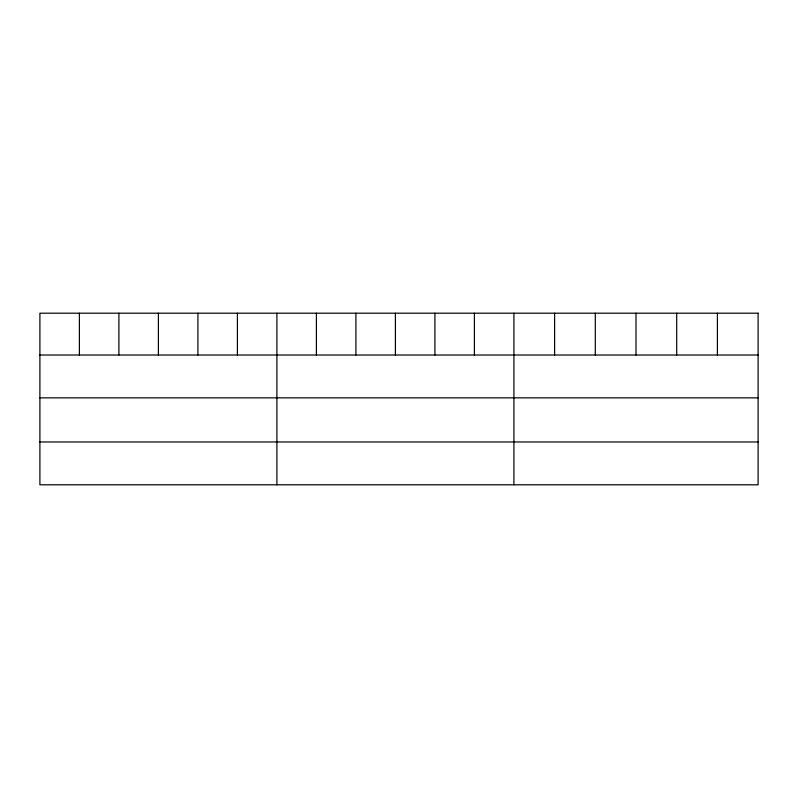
<?xml version="1.0" encoding="UTF-8"?>
<svg xmlns="http://www.w3.org/2000/svg" width="798" height="798" viewBox="0 0 798 798"><rect width="100%" height="100%" fill="white"/><g stroke="black" fill="none" stroke-linecap="round" stroke-linejoin="round"><path stroke-width="1.2" d="M39.9 355.01L758.1 355.01M39.9 397.843L758.1 397.843M39.9 441.972L758.1 441.972M717.402 313.195L717.402 355.01M676.704 313.195L676.704 355.01M636.006 313.195L636.006 355.01M595.308 313.195L595.308 355.01M554.61 313.195L554.61 355.01M513.912 313.195L513.912 484.805M474.411 313.195L474.411 355.01M434.91 313.195L434.91 355.01M395.409 313.195L395.409 355.01M355.908 313.195L355.908 355.01M316.407 313.195L316.407 355.01M276.906 313.195L276.906 484.805M237.405 313.195L237.405 355.01M197.904 313.195L197.904 355.01M158.403 313.195L158.403 355.01M118.902 313.195L118.902 355.01M79.401 313.195L79.401 355.01M758.1 313.195L39.9 313.195L39.9 484.805L758.1 484.805L758.1 313.195"/></g></svg>
